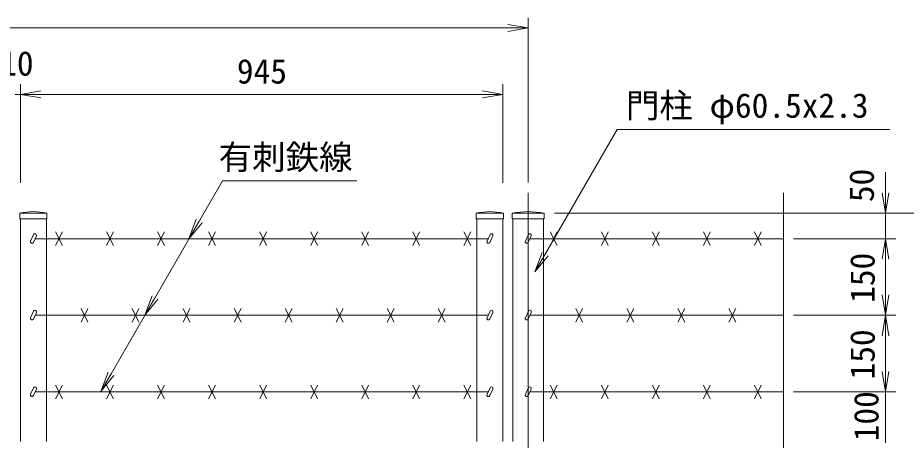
# Model space of a CAD drawing. Units: millimetres, scale not verified. Extents: x -4200 to 4200, y -2970 to 2970.
# Drawn here: x 1484 to 3225, y 667 to 1494 of the extents above; entities that cross this region are included whole.
import ezdxf
from ezdxf.enums import TextEntityAlignment as Align

# ---------------------------------------------------------------- set-up
doc = ezdxf.new("R2010")
doc.units = ezdxf.units.MM
doc.header["$LTSCALE"] = 20
doc.linetypes.add('USER1', pattern=[50.8, 31.75, -6.35, 6.35, -6.35])
for name, color, linetype, lineweight in [('0-2_D-BMK', 2, 'USER1', 13), ('0-3_D-STR1', 1, 'Continuous', 18), ('0-6_D-STR3', 3, 'Continuous', 13), ('0-7_D-STR-DIM', 7, 'Continuous', 9), ('0-8_0', 7, 'Continuous', 9), ('0-9_D-STR-TXT', 7, 'Continuous', 9)]:
    doc.layers.add(name, color=color, linetype=linetype, lineweight=lineweight)
doc.styles.add('ＭＳ ゴシック', font='')
doc.styles.get('ＭＳ ゴシック').set_extended_font_data('MS Gothic')

# ---------------------------------------------------------------- blocks, each defined once
blk = doc.blocks.new('_Open')
at = {"layer": '0-8_0'}
blk.add_line((-20, 3.33), (0, 0), dxfattribs=at)
blk.add_lwpolyline([(-20, -3.33), (0, 0), (-20, 0)], dxfattribs=at)
blk = doc.blocks.new('MLeader8')
at = {"layer": '0-8_0'}
blk.add_line((2523.23, 1027.62), (2497.46, 996.31), dxfattribs=at)
for points in [[(2517.46, 1030.95), (2658.6, 1275.42), (3185.68, 1275.42), (3192.88, 1275.42)], [(2511.68, 1034.28), (2497.46, 996.31), (2517.46, 1030.95)]]:
    blk.add_lwpolyline(points, dxfattribs=at)
blk = doc.blocks.new('MLeader9')
at = {"layer": '0-7_D-STR-DIM'}
blk.add_line((1672.67, 793.48), (1646.89, 762.17), dxfattribs=at)
for points in [[(1666.89, 796.81), (1885.23, 1174.98), (2141.44, 1174.98), (2148.64, 1174.98)], [(1661.12, 800.14), (1646.89, 762.17), (1666.89, 796.81)]]:
    blk.add_lwpolyline(points, dxfattribs=at)

msp = doc.modelspace()

# ---------------------------------------------------------------- linework, layer by layer
at = {"layer": '0-2_D-BMK'}
msp.add_line((2484.22, 1151.52), (2484.22, -368.63), dxfattribs=at)
at = {"layer": '0-3_D-STR1'}
for p, q in [((1541.47, 1111.37), (1488.27, 1111.37)), ((1488.27, 1111.37), (1488.27, 1100.37)), ((1541.47, 1100.37), (1488.27, 1100.37)), ((1489.47, 1100.37), (1489.47, 664.37)), ((1540.27, 1100.37), (1540.27, 664.37)), ((1541.47, 1100.37), (1541.47, 1111.37)), ((2382.47, 1111.37), (2435.67, 1111.37)), ((2382.47, 1100.37), (2382.47, 1111.37)), ((2382.47, 1100.37), (2435.67, 1100.37)), ((2383.67, 1100.37), (2383.67, 664.37)), ((2434.47, 1100.37), (2434.47, 664.37)), ((2435.67, 1111.37), (2435.67, 1100.37)), ((2515.67, 1111.37), (2452.77, 1111.37)), ((2452.77, 1111.37), (2452.77, 1100.37)), ((2515.67, 1100.37), (2452.77, 1100.37)), ((2453.97, 1100.37), (2453.97, 664.37)), ((2514.47, 1100.37), (2514.47, 664.37)), ((2515.67, 1100.37), (2515.67, 1111.37))]:
    msp.add_line(p, q, dxfattribs=at)
for centre, radius, start, end in [((1514.87, 994.94), 119.43, 77.13052, 102.86948), ((2409.07, 994.94), 119.43, 77.13052, 102.86948), ((2484.22, 948.02), 166.35, 79.10214, 100.89786)]:
    msp.add_arc(centre, radius, start, end, dxfattribs=at)
at = {"layer": '0-6_D-STR3'}
for p, q in [((1515.3, 1069.4), (1509.35, 1056.64)), ((1520.74, 1066.86), (1514.79, 1054.1)), ((1558.16, 1074.78), (1571.57, 1047.95)), ((1558.16, 1047.95), (1571.57, 1074.78)), ((1658.16, 1074.78), (1671.57, 1047.95)), ((1658.16, 1047.95), (1671.57, 1074.78)), ((1758.16, 1074.78), (1771.57, 1047.95)), ((1758.16, 1047.95), (1771.57, 1074.78)), ((1858.16, 1074.78), (1871.57, 1047.95)), ((1858.16, 1047.95), (1871.57, 1074.78)), ((1958.16, 1074.78), (1971.57, 1047.95)), ((1958.16, 1047.95), (1971.57, 1074.78)), ((2058.16, 1074.78), (2071.57, 1047.95)), ((2058.16, 1047.95), (2071.57, 1074.78)), ((2158.16, 1074.78), (2171.57, 1047.95)), ((2158.16, 1047.95), (2171.57, 1074.78)), ((2258.16, 1074.78), (2271.57, 1047.95)), ((2258.16, 1047.95), (2271.57, 1074.78)), ((2358.16, 1074.78), (2371.57, 1047.95)), ((2358.16, 1047.95), (2371.57, 1074.78)), ((2409.5, 1069.4), (2403.55, 1056.64)), ((2414.94, 1066.86), (2408.99, 1054.1)), ((2484.65, 1069.4), (2478.7, 1056.64)), ((2490.09, 1066.86), (2484.14, 1054.1)), ((2527.51, 1074.78), (2540.92, 1047.95)), ((2527.51, 1047.95), (2540.92, 1074.78)), ((2627.51, 1074.78), (2640.92, 1047.95)), ((2627.51, 1047.95), (2640.92, 1074.78)), ((2727.51, 1074.78), (2740.92, 1047.95)), ((2727.51, 1047.95), (2740.92, 1074.78)), ((2827.51, 1074.78), (2840.92, 1047.95)), ((2827.51, 1047.95), (2840.92, 1074.78)), ((2927.51, 1074.78), (2940.92, 1047.95)), ((2927.51, 1047.95), (2940.92, 1074.78)), ((2405.76, 1061.37), (1518.18, 1061.37)), ((2984.22, 1061.37), (2487.53, 1061.37)), ((1608.16, 924.78), (1621.57, 897.95)), ((1608.16, 897.95), (1621.57, 924.78)), ((1708.16, 924.78), (1721.57, 897.95)), ((1708.16, 897.95), (1721.57, 924.78)), ((1808.16, 924.78), (1821.57, 897.95)), ((1808.16, 897.95), (1821.57, 924.78)), ((1908.16, 924.78), (1921.57, 897.95)), ((1908.16, 897.95), (1921.57, 924.78)), ((2008.16, 924.78), (2021.57, 897.95)), ((2008.16, 897.95), (2021.57, 924.78)), ((2108.16, 924.78), (2121.57, 897.95)), ((2108.16, 897.95), (2121.57, 924.78)), ((2208.16, 924.78), (2221.57, 897.95)), ((2208.16, 897.95), (2221.57, 924.78)), ((2308.16, 924.78), (2321.57, 897.95)), ((2308.16, 897.95), (2321.57, 924.78)), ((2577.51, 924.78), (2590.92, 897.95)), ((2577.51, 897.95), (2590.92, 924.78)), ((2677.51, 924.78), (2690.92, 897.95)), ((2677.51, 897.95), (2690.92, 924.78)), ((2777.51, 924.78), (2790.92, 897.95)), ((2777.51, 897.95), (2790.92, 924.78)), ((2877.51, 924.78), (2890.92, 897.95)), ((2877.51, 897.95), (2890.92, 924.78)), ((1515.3, 919.4), (1509.35, 906.64)), ((1520.74, 916.86), (1514.79, 904.1)), ((2405.76, 911.37), (1518.18, 911.37)), ((2409.5, 919.4), (2403.55, 906.64)), ((2414.94, 916.86), (2408.99, 904.1)), ((2484.65, 919.4), (2478.7, 906.64)), ((2490.09, 916.86), (2484.14, 904.1)), ((2984.22, 911.37), (2487.53, 911.37)), ((1515.3, 769.4), (1509.35, 756.64)), ((1520.74, 766.86), (1514.79, 754.1)), ((1558.16, 774.78), (1571.57, 747.95)), ((1558.16, 747.95), (1571.57, 774.78)), ((1658.16, 774.78), (1671.57, 747.95)), ((1658.16, 747.95), (1671.57, 774.78)), ((1758.16, 774.78), (1771.57, 747.95)), ((1758.16, 747.95), (1771.57, 774.78)), ((1858.16, 774.78), (1871.57, 747.95)), ((1858.16, 747.95), (1871.57, 774.78)), ((1958.16, 774.78), (1971.57, 747.95)), ((1958.16, 747.95), (1971.57, 774.78)), ((2058.16, 774.78), (2071.57, 747.95)), ((2058.16, 747.95), (2071.57, 774.78)), ((2158.16, 774.78), (2171.57, 747.95)), ((2158.16, 747.95), (2171.57, 774.78)), ((2258.16, 774.78), (2271.57, 747.95)), ((2258.16, 747.95), (2271.57, 774.78)), ((2358.16, 774.78), (2371.57, 747.95)), ((2358.16, 747.95), (2371.57, 774.78)), ((2409.5, 769.4), (2403.55, 756.64)), ((2414.94, 766.86), (2408.99, 754.1)), ((2484.65, 769.4), (2478.7, 756.64)), ((2490.09, 766.86), (2484.14, 754.1)), ((2527.51, 774.78), (2540.92, 747.95)), ((2527.51, 747.95), (2540.92, 774.78)), ((2627.51, 774.78), (2640.92, 747.95)), ((2627.51, 747.95), (2640.92, 774.78)), ((2727.51, 774.78), (2740.92, 747.95)), ((2727.51, 747.95), (2740.92, 774.78)), ((2827.51, 774.78), (2840.92, 747.95)), ((2827.51, 747.95), (2840.92, 774.78)), ((2927.51, 774.78), (2940.92, 747.95)), ((2927.51, 747.95), (2940.92, 774.78)), ((2405.76, 761.37), (1518.18, 761.37)), ((2984.22, 761.37), (2487.53, 761.37))]:
    msp.add_line(p, q, dxfattribs=at)
for centre, start, end in [((1518.02, 1068.13), 334.99524, 154.99707), ((2412.22, 1068.13), 334.99524, 154.99707), ((2487.37, 1068.13), 334.99524, 154.99707), ((1512.07, 1055.37), 154.99707, 334.99524), ((2406.27, 1055.37), 154.99707, 334.99524), ((2481.42, 1055.37), 154.99707, 334.99524), ((1512.07, 905.37), 154.99707, 334.99524), ((1518.02, 918.13), 334.99524, 154.99707), ((2406.27, 905.37), 154.99707, 334.99524), ((2412.22, 918.13), 334.99524, 154.99707), ((2481.42, 905.37), 154.99707, 334.99524), ((2487.37, 918.13), 334.99524, 154.99707), ((1518.02, 768.13), 334.99524, 154.99707), ((2412.22, 768.13), 334.99524, 154.99707), ((2487.37, 768.13), 334.99524, 154.99707), ((1512.07, 755.37), 154.99707, 334.99524), ((2406.27, 755.37), 154.99707, 334.99524), ((2481.42, 755.37), 154.99707, 334.99524)]:
    msp.add_arc(centre, 3, start, end, dxfattribs=at)
at = {"layer": '0-7_D-STR-DIM'}
for p, q in [((2484.22, 1171.52), (2484.22, 1494.03)), ((524.22, 1474.03), (2444.22, 1474.03)), ((1489.47, 1170.81), (1489.47, 1364.03)), ((1489.47, 1190.81), (1489.47, 1364.03)), ((2434.47, 1170.81), (2434.47, 1364.03)), ((1478.97, 1344.03), (1489.47, 1344.03)), ((1529.47, 1344.03), (2394.47, 1344.03)), ((1529.47, 1344.03), (1569.47, 1344.03)), ((3184.22, 1151.37), (3184.22, 1191.37)), ((2984.22, 1151.52), (2984.22, 265.59)), ((2535.67, 1111.37), (3204.22, 1111.37)), ((2535.67, 1111.37), (3334.22, 1111.37)), ((2555.67, 1111.37), (3464.22, 1111.37)), ((3184.22, 1061.37), (3184.22, 1111.37)), ((3004.22, 1061.37), (3204.22, 1061.37)), ((3004.22, 1061.37), (3204.22, 1061.37)), ((3184.22, 951.37), (3184.22, 1021.37)), ((3184.22, 1021.37), (3184.22, 981.37)), ((3004.22, 911.37), (3204.22, 911.37)), ((3004.22, 911.37), (3204.22, 911.37)), ((3184.22, 801.37), (3184.22, 871.37)), ((3184.22, 801.37), (3184.22, 841.37)), ((3004.22, 761.37), (3204.22, 761.37)), ((3024.22, 761.37), (3204.22, 761.37)), ((3184.22, 661.37), (3184.22, 761.37))]:
    msp.add_line(p, q, dxfattribs=at)

# ---------------------------------------------------------------- block references
at = {"layer": '0-7_D-STR-DIM', "xscale": 2, "yscale": 2}
for p in [(2484.22, 1474.03), (2434.47, 1344.03)]:
    msp.add_blockref('_Open', p, dxfattribs=at)
for p, rotation in [((1489.47, 1344.03), 180), ((1489.47, 1344.03), 180), ((3184.22, 1111.37), 270), ((1819.63, 1061.37), 240), ((3184.22, 1061.37), 90), ((3184.22, 1061.37), 90), ((1733.03, 911.37), 240), ((3184.22, 911.37), 270), ((3184.22, 911.37), 90), ((3184.22, 761.37), 270), ((3184.22, 761.37), 270)]:
    msp.add_blockref('_Open', p, dxfattribs=dict(at, rotation=rotation))
at = {"layer": '0-7_D-STR-DIM'}
msp.add_blockref('MLeader9', (0, 0), dxfattribs=at)
at = {"layer": '0-8_0'}
msp.add_blockref('MLeader8', (0, 0), dxfattribs=at)

# ---------------------------------------------------------------- texts
at = {"layer": '0-7_D-STR-DIM', "style": 'ＭＳ ゴシック'}
for s, p in [('10', (1449.82, 1366.19)), ('945', (1913.49, 1350.78))]:
    msp.add_text(s, height=48.09, dxfattribs=at).set_placement(p, align=Align.BOTTOM_LEFT)
for s, p in [('50', (3175.91, 1133.01)), ('150', (3177.47, 935.72)), ('150', (3177.47, 785.72)), ('100', (3184.97, 664.53))]:
    msp.add_text(s, height=48.09, rotation=90, dxfattribs=at).set_placement(p, align=Align.BOTTOM_LEFT)
at = {"layer": '0-9_D-STR-TXT', "style": 'ＭＳ ゴシック'}
for s, p in [('門柱 φ60.5x2.3', (2675.64, 1283.79)), ('有刺鉄線', (1877.86, 1182.65))]:
    msp.add_text(s, height=48.09, dxfattribs=at).set_placement(p, align=Align.BOTTOM_LEFT)

doc.saveas('drawing.dxf')
